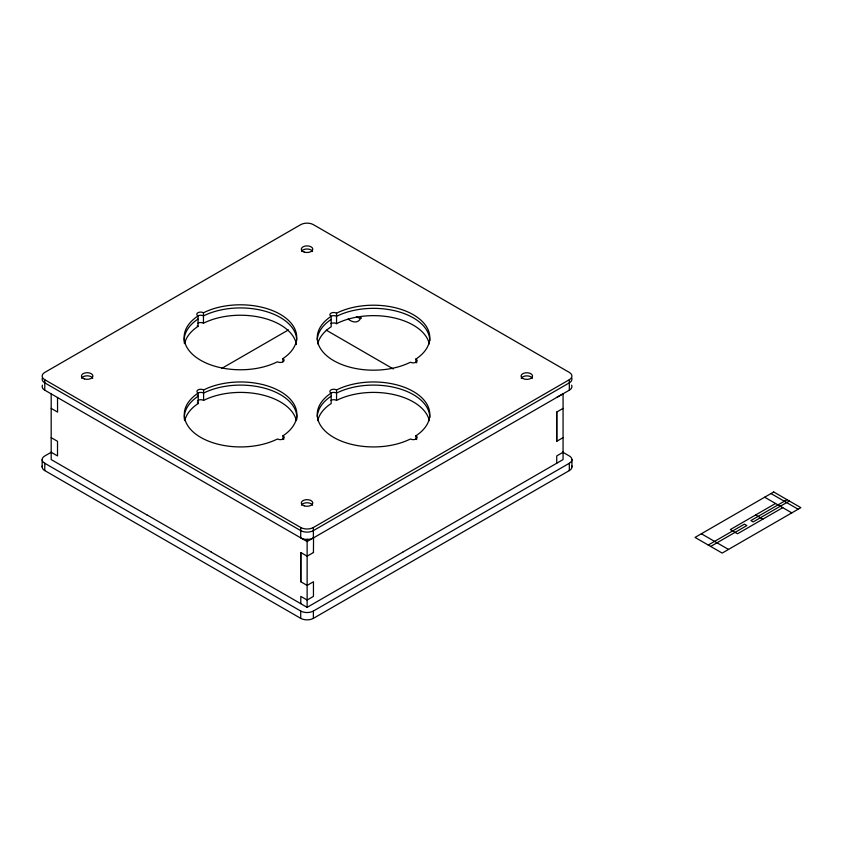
<?xml version="1.0" encoding="UTF-8"?>
<svg xmlns="http://www.w3.org/2000/svg" width="843" height="843" viewBox="0 0 843 843"><rect width="100%" height="100%" fill="white"/><g stroke="black" fill="none" stroke-linecap="round" stroke-linejoin="round"><path stroke-width="1.26" d="M121.719 500.299L51.181 459.572L51.181 393.786M57.514 397.443L57.577 412.101L51.181 408.402M300.793 603.693L300.793 596.38L307.126 600.037L313.448 596.38L313.448 581.754L307.126 585.411L300.793 581.754L300.793 552.523L307.126 556.169L313.533 552.481M556.738 397.443L563.071 393.786L563.071 437.643L556.738 441.3L556.738 412.058L563.071 408.402M403.08 551.944L563.071 459.583L563.071 437.643M197.683 316.062L197.926 315.872A3.836 2.213 0 0 1 203.353 315.872L204.733 315.303A56.281 32.487 0 0 1 264.491 311.046A56.281 32.487 0 0 1 296.704 340.414M197.683 323.375L197.926 323.185A3.836 2.213 0 0 1 203.353 323.185L204.733 322.606A56.281 32.487 0 0 1 261.962 317.706A56.281 32.487 0 0 1 296.441 344.545M184.638 343.48A56.281 32.487 0 0 1 196.925 327.116L198.073 326.378L198.073 315.935L196.925 316.673A56.281 32.487 0 0 0 200.634 360.256A56.281 32.487 0 0 0 276.135 362.395L277.516 361.826A3.836 2.213 0 0 0 281.962 362.227L282.942 361.826A3.836 2.213 0 0 0 282.942 358.686L282.942 361.826M184.775 420.657A56.281 32.487 0 0 1 197.072 404.282L198.221 403.555L198.221 393.101L197.072 393.839A56.281 32.487 0 0 0 200.782 437.422A56.281 32.487 0 0 0 276.272 439.561L277.653 438.992A3.836 2.213 0 0 0 283.079 438.992A3.836 2.213 0 0 1 283.785 439.551M317.727 343.902A56.281 32.487 0 0 1 330.024 327.527L331.173 326.789L331.173 316.346L330.024 317.084A56.281 32.487 0 0 0 333.723 360.667A56.281 32.487 0 0 0 409.224 362.806L410.604 362.237A3.836 2.213 0 0 0 416.031 362.237A3.836 2.213 0 0 1 416.737 362.796M282.784 358.623L283.933 357.896A56.281 32.487 0 0 0 280.224 314.313A56.281 32.487 0 0 0 204.733 312.163L203.458 312.827L203.458 323.269M317.727 420.657A56.281 32.487 0 0 1 330.024 404.282L331.173 403.555L331.173 393.101L330.024 393.839A56.281 32.487 0 0 0 333.723 437.422A56.281 32.487 0 0 0 409.224 439.561L410.604 438.992A3.836 2.213 0 0 0 416.031 438.992A3.836 2.213 0 0 1 416.737 439.551M282.932 435.799L283.079 435.863A3.836 2.213 0 0 1 283.079 438.992L282.932 435.799L284.08 435.062A56.281 32.487 0 0 0 280.371 391.479A56.281 32.487 0 0 0 204.87 389.34L203.606 389.993L203.606 400.446L204.87 399.782A56.281 32.487 0 0 1 261.256 394.672A56.281 32.487 0 0 1 296.367 420.657M415.873 359.034L416.031 359.107A3.836 2.213 0 0 1 416.031 362.237L415.873 359.034L417.022 358.307A56.281 32.487 0 0 0 413.312 314.724A56.281 32.487 0 0 0 337.822 312.574L336.557 313.238L336.557 323.68L337.822 323.017A56.281 32.487 0 0 1 394.208 317.916A56.281 32.487 0 0 1 429.319 343.902M415.873 435.799L416.031 435.863A3.836 2.213 0 0 1 416.031 438.992L415.873 435.799L417.022 435.062A56.281 32.487 0 0 0 413.312 391.479A56.281 32.487 0 0 0 337.822 389.34L336.557 389.993L336.557 400.446L337.822 399.782A56.281 32.487 0 0 1 394.208 394.672A56.281 32.487 0 0 1 429.319 420.657M51.602 452.027L44.774 455.958A8.957 5.174 0 0 0 44.774 463.271L44.774 470.584L300.719 618.351A8.957 5.174 0 0 0 313.375 618.351L569.32 470.584A8.957 5.174 0 0 0 571.638 465.589M221.92 368.307L288.422 329.919M44.774 379.729L300.719 527.497A8.957 5.174 0 0 0 313.375 527.497L569.32 379.729A8.957 5.174 0 0 0 569.32 372.416L313.375 224.649A8.957 5.174 0 0 0 300.719 224.649L44.774 372.416A8.957 5.174 0 0 0 44.774 379.729L44.774 390.172L307.126 541.554L313.533 537.855L313.448 552.523M300.719 527.497L300.719 537.939A8.957 5.174 0 0 0 313.375 537.939L569.32 390.172A8.957 5.174 0 0 0 571.638 385.177M563.071 452.269L556.738 455.926L556.738 463.228M211.182 552.039L307.126 607.35L402.912 552.039M44.774 463.271L300.719 611.038A8.957 5.174 0 0 0 313.375 611.038L569.32 463.271A8.957 5.174 0 0 0 569.32 455.958L562.502 452.027M775.528 503.482L730.312 529.583L737.541 533.767L782.757 507.655M708.236 545.042L744.411 524.156L746.856 525.558L710.681 546.454M787.046 499.688L750.871 520.574L753.189 521.912L789.364 501.027M336.557 313.238L336.441 313.153A3.836 2.213 0 0 0 331.014 313.153A3.836 2.213 0 0 0 331.014 316.283L331.173 316.346M331.014 319.423L330.024 320.214A56.281 32.487 0 0 0 317.274 339.761M198.073 315.935L197.926 315.872A3.836 2.213 0 0 1 197.22 313.301L197.926 312.742A3.836 2.213 0 0 1 203.353 312.742L203.458 312.827M197.926 319.002L196.925 319.803A56.281 32.487 0 0 0 184.427 343.596M198.073 326.378L197.926 326.315A3.836 2.213 0 0 1 197.22 325.756M336.557 389.993L336.441 389.909A3.836 2.213 0 0 0 331.014 389.909A3.836 2.213 0 0 0 331.014 393.038L331.173 393.101M331.014 396.178L330.024 396.969A56.281 32.487 0 0 0 317.274 416.516M198.221 393.101L198.063 393.038A3.836 2.213 0 0 1 198.063 389.909A3.836 2.213 0 0 1 203.49 389.909L203.606 389.993M198.221 403.555L198.063 403.481A3.836 2.213 0 0 1 197.367 402.922M771.008 493.555L798.142 509.225M764.675 497.212L791.809 512.871M755.634 514.968L762.862 519.14M701.365 533.767L728.5 549.425M326.273 330.171L393.281 368.949M51.181 437.643L57.514 441.3L57.514 455.926L51.181 452.269M147.135 514.978L211.256 551.996M121.645 500.342L146.967 514.968M336.557 323.68L336.441 323.596A3.836 2.213 0 0 0 331.014 323.596M336.557 400.446L336.441 400.351A3.836 2.213 0 0 0 331.014 400.351M203.606 400.446L203.49 400.351A3.836 2.213 0 0 0 197.367 400.91M571.944 459.614L571.944 466.927M569.32 379.729L569.32 390.172M569.32 463.271L569.32 470.584M556.738 412.058L556.738 441.3M313.375 527.497L313.375 537.939M313.375 611.038L313.375 618.351M307.126 539.12L307.126 607.35M300.793 552.523L300.793 581.754M300.719 611.038L300.719 618.351M42.15 459.614L42.15 466.927M361.194 318.306A15.985 9.231 60 0 1 356.41 316.768M361.004 317.052A15.985 9.231 60 0 1 348.117 319.086M296.736 419.709A56.281 32.487 0 0 0 266.293 388.686A56.281 32.487 0 0 0 204.87 392.469L203.49 393.038A3.836 2.213 0 0 0 197.367 393.607M184.417 419.709A56.281 32.487 0 0 1 197.072 396.969L198.063 396.178A3.836 2.213 0 0 1 197.367 395.609M429.793 340.825A56.281 32.487 0 0 0 397.58 311.457A56.281 32.487 0 0 0 337.822 315.714L336.441 316.283A3.836 2.213 0 0 0 331.014 316.283M429.793 417.58A56.281 32.487 0 0 0 397.58 388.212A56.281 32.487 0 0 0 337.822 392.469L336.441 393.038A3.836 2.213 0 0 0 331.014 393.038M571.638 377.864A8.957 5.174 0 0 1 569.32 382.859L313.375 530.626A8.957 5.174 0 0 1 300.719 530.626L44.774 382.859A8.957 5.174 0 0 1 42.456 377.864M81.613 378.286A5.753 3.319 0 0 1 87.177 375.82A5.753 3.319 0 0 1 92.73 378.286M301.488 505.231A5.753 3.319 0 0 1 307.052 502.765A5.753 3.319 0 0 1 312.605 505.231M521.259 378.349A5.753 3.319 0 0 1 526.822 375.883A5.753 3.319 0 0 1 532.376 378.349M301.488 251.467A5.753 3.319 0 0 1 307.052 249.001A5.753 3.319 0 0 1 312.605 251.467M44.774 470.584A8.957 5.174 0 0 1 42.456 465.589M44.774 390.172A8.957 5.174 0 0 1 42.456 385.177M773.716 491.985L695.032 537.413L722.166 553.082L800.85 507.655L773.716 491.985M84.289 378.886A5.753 3.319 0 0 0 92.93 376.01A5.753 3.319 0 0 0 84.289 373.133A5.753 3.319 0 0 0 84.289 378.886M304.175 252.068A5.753 3.319 0 0 0 312.806 249.191A5.753 3.319 0 0 0 304.175 246.314A5.753 3.319 0 0 0 304.175 252.068M522.744 378.423A5.753 3.319 0 0 0 532.376 376.937A5.753 3.319 0 0 0 525.326 372.859A5.753 3.319 0 0 0 522.744 378.423M304.175 505.832A5.753 3.319 0 0 0 312.806 502.955A5.753 3.319 0 0 0 304.175 500.078A5.753 3.319 0 0 0 304.175 505.832"/></g></svg>
